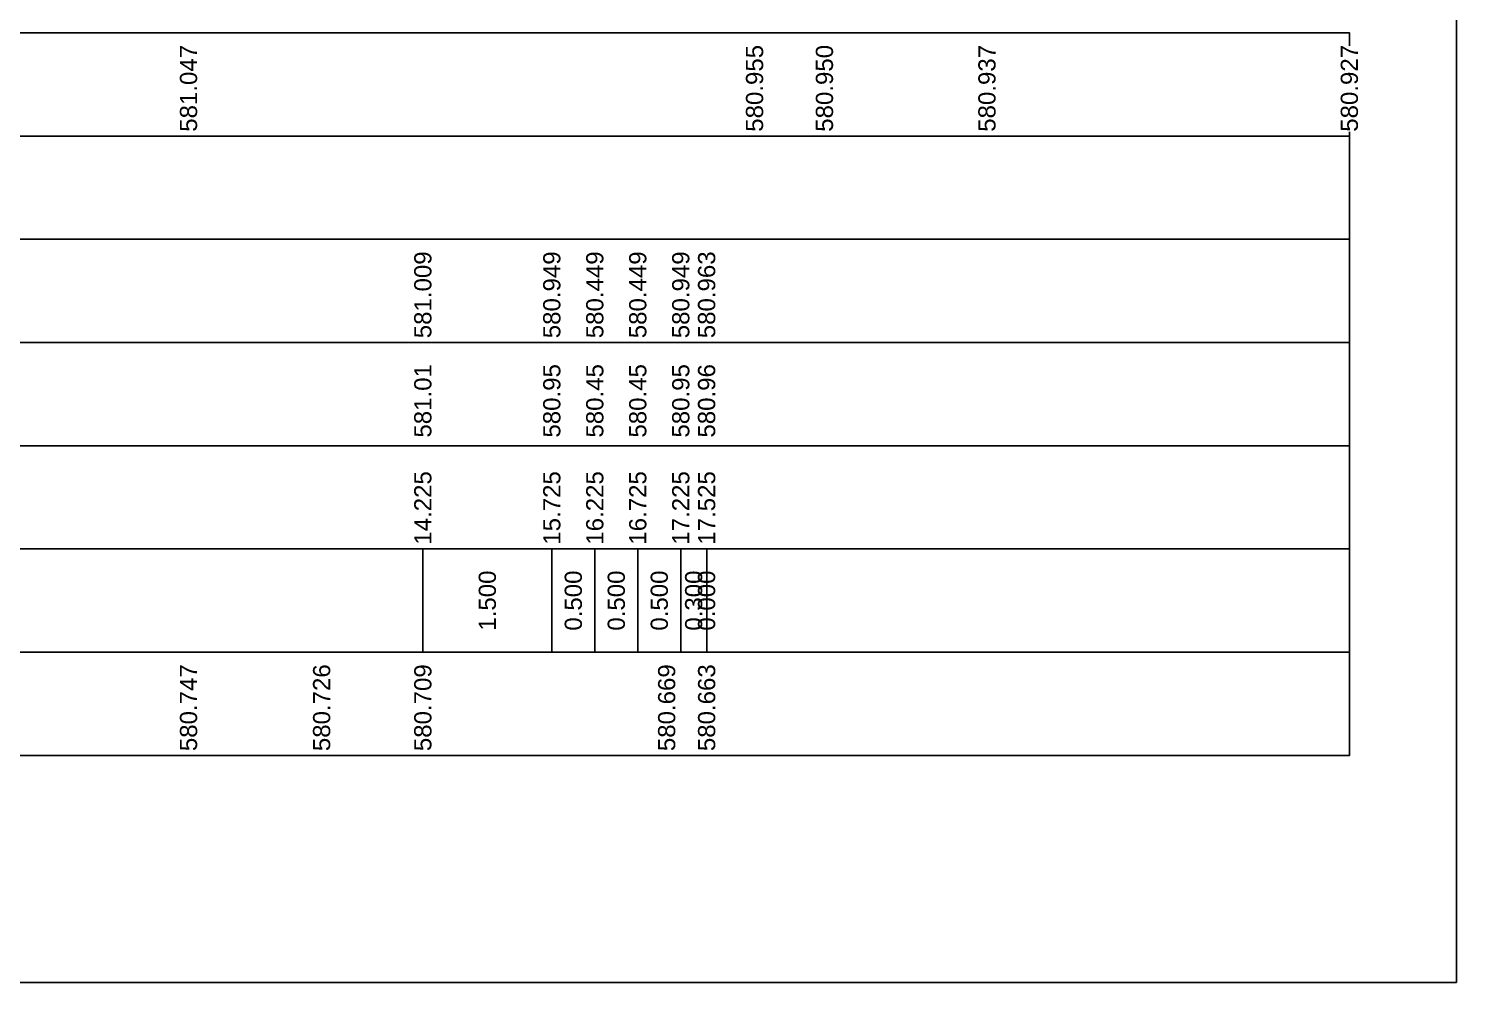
# Model space of a CAD drawing. Header units: millimetres. Extents: x 2762 to 3076, y 916 to 3305.
# Drawn here: x 2831.69 to 2848.3, y 1213.65 to 1224.73 of the extents above; entities that cross this region are included whole.
import ezdxf

# ---------------------------------------------------------------- set-up
doc = ezdxf.new("R2010")
doc.units = ezdxf.units.MM
doc.header["$LTSCALE"] = 2
doc.styles.add('C3D_Profil_Travers', font='romans.shx')

msp = doc.modelspace()

# ---------------------------------------------------------------- linework, layer by layer
at = {"color": 7, "linetype": 'Continuous', "lineweight": -3}
for p, q in [((2797.054, 1224.684), (2847.056, 1224.684)), ((2836.279, 1217.484), (2836.279, 1218.684)), ((2836.279, 1217.484), (2836.279, 1218.684)), ((2837.779, 1217.484), (2837.779, 1218.684)), ((2837.779, 1217.484), (2837.779, 1218.684)), ((2838.279, 1217.484), (2838.279, 1218.684)), ((2838.279, 1217.484), (2838.279, 1218.684)), ((2838.779, 1217.484), (2838.779, 1218.684)), ((2838.779, 1217.484), (2838.779, 1218.684)), ((2839.279, 1217.484), (2839.279, 1218.684)), ((2839.279, 1217.484), (2839.279, 1218.684)), ((2839.579, 1217.484), (2839.579, 1218.684)), ((2839.579, 1217.484), (2839.579, 1218.684)), ((2839.58, 1217.484), (2839.58, 1218.684))]:
    msp.add_line(p, q, dxfattribs=at)
for points in [[(2797.054, 1223.484), (2847.056, 1223.484), (2847.056, 1224.684), (2797.054, 1224.684)], [(2797.054, 1222.284), (2847.056, 1222.284), (2847.056, 1223.484), (2797.054, 1223.484)], [(2797.054, 1221.084), (2847.056, 1221.084), (2847.056, 1222.284), (2797.054, 1222.284)], [(2797.054, 1219.884), (2847.056, 1219.884), (2847.056, 1221.084), (2797.054, 1221.084)], [(2797.054, 1218.684), (2847.056, 1218.684), (2847.056, 1219.884), (2797.054, 1219.884)], [(2797.054, 1217.484), (2847.056, 1217.484), (2847.056, 1218.684), (2797.054, 1218.684)], [(2797.054, 1216.284), (2847.056, 1216.284), (2847.056, 1217.484), (2797.054, 1217.484)]]:
    msp.add_3dface(points, dxfattribs=at)

# ---------------------------------------------------------------- texts
at = {"color": 7, "linetype": 'Continuous', "lineweight": -3, "char_height": 0.2, "rotation": 90, "style": 'C3D_Profil_Travers'}
for s, insert, attachment_point in [('{\\fArial|b0|i0|c0|p34;581.01}', (2836.279, 1219.979), 4), ('{\\fArial|b0|i0|c0|p34;580.95}', (2837.779, 1219.979), 4), ('{\\fArial|b0|i0|c0|p34;580.45}', (2838.279, 1219.979), 4), ('{\\fArial|b0|i0|c0|p34;580.45}', (2838.779, 1219.979), 4), ('{\\fArial|b0|i0|c0|p34;580.95}', (2839.279, 1219.979), 4), ('{\\fArial|b0|i0|c0|p34;580.96}', (2839.579, 1219.979), 4), ('{\\fArial|b0|i0|c0|p34;580.96}', (2839.58, 1219.979), 4), ('{\\fArial|b0|i0|c0|p34;1.500}', (2837.029, 1218.084), 5), ('{\\fArial|b0|i0|c0|p34;0.500}', (2838.029, 1218.084), 5), ('{\\fArial|b0|i0|c0|p34;0.500}', (2838.529, 1218.084), 5), ('{\\fArial|b0|i0|c0|p34;0.500}', (2839.029, 1218.084), 5), ('{\\fArial|b0|i0|c0|p34;0.300}', (2839.429, 1218.084), 5), ('{\\fArial|b0|i0|c0|p34;0.000}', (2839.579, 1218.084), 5)]:
    msp.add_mtext(s, dxfattribs=dict(at, insert=insert, attachment_point=attachment_point))

# ---------------------------------------------------------------- next in the draw order: texts
at = {"color": 7, "linetype": 'Continuous', "lineweight": -3, "char_height": 0.2, "attachment_point": 4, "rotation": 90, "style": 'C3D_Profil_Travers', "bg_fill": 3, "box_fill_scale": 1.000375, "bg_fill_color": 256, "bg_fill_true_color": 13158600, "bg_fill_transparency": 0}
for s, insert, width in [('{\\fArial|b0|i0|c0|p34;581.047}', (2833.554, 1223.534), 0.99553), ('{\\fArial|b0|i0|c0|p34;580.955}', (2840.137, 1223.534), 0.99705), ('{\\fArial|b0|i0|c0|p34;580.950}', (2840.95, 1223.534), 0.99484), ('{\\fArial|b0|i0|c0|p34;580.937}', (2842.84, 1223.534), 0.99553), ('{\\fArial|b0|i0|c0|p34;580.927}', (2847.055, 1223.534), 0.99553), ('{\\fArial|b0|i0|c0|p34;581.009}', (2836.279, 1221.134), 0.99595), ('{\\fArial|b0|i0|c0|p34;580.949}', (2837.779, 1221.134), 0.99595), ('{\\fArial|b0|i0|c0|p34;580.449}', (2838.279, 1221.134), 0.99595), ('{\\fArial|b0|i0|c0|p34;580.449}', (2838.779, 1221.134), 0.99595), ('{\\fArial|b0|i0|c0|p34;580.949}', (2839.279, 1221.134), 0.99595), ('{\\fArial|b0|i0|c0|p34;580.961}', (2839.579, 1221.134), 0.95654), ('{\\fArial|b0|i0|c0|p34;\\C256;14.225}', (2836.279, 1218.734), 0.82109), ('{\\fArial|b0|i0|c0|p34;\\C256;15.725}', (2837.779, 1218.734), 0.82109), ('{\\fArial|b0|i0|c0|p34;\\C256;16.225}', (2838.279, 1218.734), 0.82109), ('{\\fArial|b0|i0|c0|p34;\\C256;16.725}', (2838.779, 1218.734), 0.82109), ('{\\fArial|b0|i0|c0|p34;\\C256;17.225}', (2839.279, 1218.734), 0.82109), ('{\\fArial|b0|i0|c0|p34;\\C256;17.525}', (2839.579, 1218.734), 0.82109), ('{\\fArial|b0|i0|c0|p34;580.747}', (2833.554, 1216.334), 0.99553), ('{\\fArial|b0|i0|c0|p34;580.726}', (2835.102, 1216.334), 0.99539), ('{\\fArial|b0|i0|c0|p34;580.709}', (2836.279, 1216.334), 0.99595), ('{\\fArial|b0|i0|c0|p34;580.669}', (2839.115, 1216.334), 0.99595), ('{\\fArial|b0|i0|c0|p34;580.663}', (2839.58, 1216.334), 0.99553)]:
    msp.add_mtext(s, dxfattribs=dict(at, insert=insert, width=width))

# ---------------------------------------------------------------- next in the draw order: texts
for s, insert, width in [('{\\fArial|b0|i0|c0|p34;580.963}', (2839.58, 1221.134), 0.99553), ('{\\fArial|b0|i0|c0|p34;\\C256;17.525}', (2839.58, 1218.734), 0.82109)]:
    msp.add_mtext(s, dxfattribs=dict(at, insert=insert, width=width))

# ---------------------------------------------------------------- next in the draw order: linework, layer by layer
msp.add_lwpolyline([(2789.764, 1243.145), (2848.299, 1243.145), (2848.299, 1213.645), (2789.764, 1213.645)], close=True)

doc.saveas('drawing.dxf')
